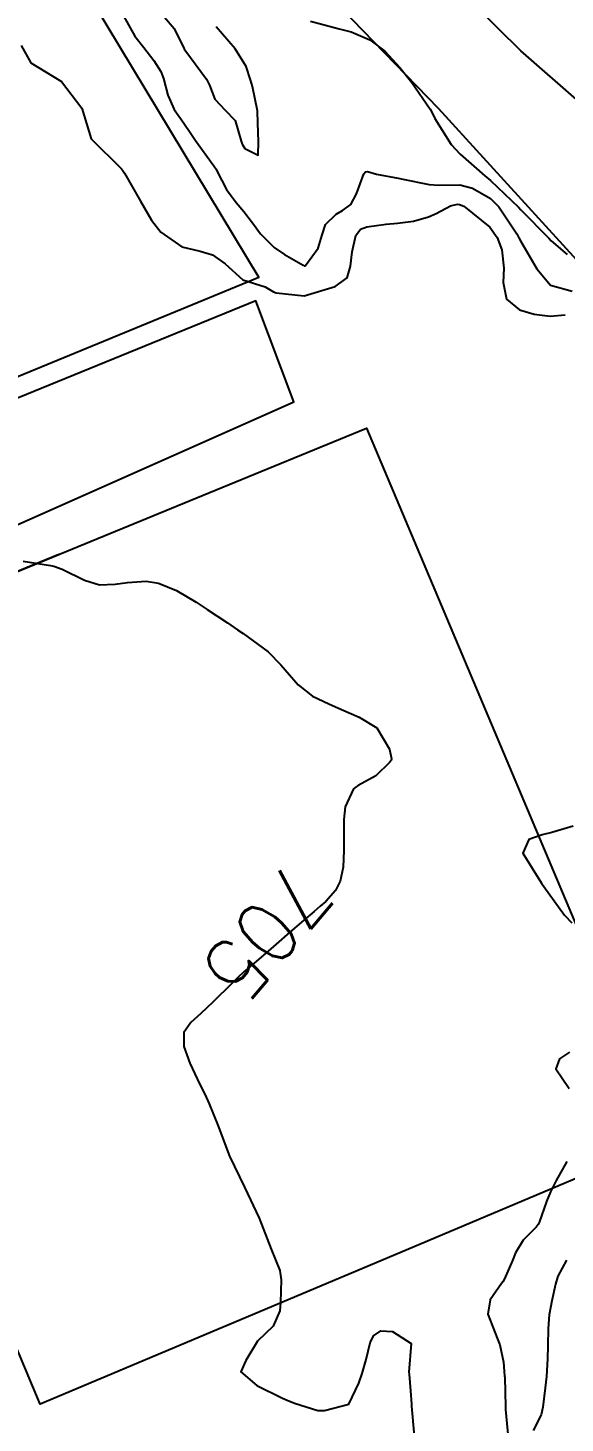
# Model space of a CAD drawing. Header units: metres. Extents: x 286371 to 293043, y 7462578 to 7466404.
# Drawn here: x 289036 to 289070.9, y 7464705.9 to 7464796.6 of the extents above; entities that cross this region are included whole.
import ezdxf
from ezdxf.enums import TextEntityAlignment as Align

# ---------------------------------------------------------------- set-up
doc = ezdxf.new("R2010")
doc.units = ezdxf.units.M
doc.header["$MEASUREMENT"] = 0
for name, color, linetype in [('Cotas', 45, 'Continuous'), ('Curvas de Nivel 1m', 11, 'Continuous'), ('Curvas de Nivel 5m', 15, 'Continuous'), ('Divisas', 45, 'Continuous'), ('Edificações', 30, 'Continuous'), ('Linha Férrea', 20, 'Continuous'), ('Vias primárias', 230, 'Continuous')]:
    doc.layers.add(name, color=color, linetype=linetype)
doc.styles.add('Style-STANDARD', font='STANDARD.shx')

msp = doc.modelspace()

# ---------------------------------------------------------------- linework, layer by layer
at = {"layer": 'Curvas de Nivel 1m', "flags": 128}
for points, elevation in [([(289042.224, 7464797.334), (289042.937, 7464796.052), (289043.53, 7464795.314), (289044.182, 7464794.469), (289044.617, 7464793.742), (289044.798, 7464793.292), (289045.073, 7464792.211), (289045.499, 7464791.284), (289046.121, 7464790.399), (289046.568, 7464789.722), (289046.876, 7464789.263), (289048.072, 7464787.624), (289048.22, 7464787.395), (289048.295, 7464787.24), (289048.89, 7464786.071), (289049.529, 7464785.222), (289050.026, 7464784.644), (289050.638, 7464783.827), (289051.112, 7464783.198), (289051.991, 7464782.308), (289052.665, 7464781.851), (289053.869, 7464781.147), (289053.941, 7464781.112), (289053.974, 7464781.113), (289054.02, 7464781.144), (289054.857, 7464782.266), (289055.12, 7464783.128), (289055.334, 7464783.805), (289056.025, 7464784.479), (289056.428, 7464784.709), (289056.982, 7464785.1), (289057.345, 7464785.795), (289057.821, 7464787.088), (289057.923, 7464787.23), (289058.067, 7464787.248), (289058.642, 7464787.076), (289060.06, 7464786.81), (289060.359, 7464786.751), (289062.055, 7464786.391), (289062.702, 7464786.368), (289064.055, 7464786.388), (289064.882, 7464786.152), (289066.042, 7464785.486), (289066.59, 7464784.956), (289067.759, 7464783.187), (289067.901, 7464782.936), (289068.001, 7464782.748), (289069.057, 7464780.918), (289069.958, 7464779.861), (289071.366, 7464779.47)], 703), ([(289044.86, 7464797.285), (289045.487, 7464796.553), (289046.127, 7464795.266), (289046.149, 7464795.221), (289046.192, 7464795.158), (289047.595, 7464793.243), (289047.786, 7464792.87), (289048.145, 7464791.939), (289048.816, 7464791.224), (289049.461, 7464790.555), (289049.852, 7464789.209), (289049.906, 7464789.023), (289050.087, 7464788.734), (289050.96, 7464788.312), (289050.979, 7464789.191), (289050.925, 7464790.385), (289050.914, 7464791.193), (289050.574, 7464792.78), (289050.46, 7464793.2), (289050.177, 7464794.073), (289049.462, 7464795.215), (289048.215, 7464796.654)], 702), ([(289054.342, 7464797.023), (289056.215, 7464796.522), (289056.991, 7464796.32), (289058.199, 7464795.815), (289059.179, 7464795.07), (289060.168, 7464794.011), (289060.947, 7464793.043), (289062.128, 7464791.296), (289062.275, 7464791.022), (289062.439, 7464790.7), (289063.497, 7464789.003), (289064.085, 7464788.382), (289065.692, 7464786.97), (289066.059, 7464786.65), (289067.863, 7464784.937), (289068.031, 7464784.763), (289069.836, 7464782.907), (289070.002, 7464782.737), (289071.036, 7464781.841)], 702), ([(289035.542, 7464795.434), (289036.177, 7464794.315), (289037.673, 7464793.402), (289038.16, 7464793.095), (289039.498, 7464791.374), (289040.104, 7464789.364), (289042.075, 7464787.412), (289042.145, 7464787.333), (289042.271, 7464787.131), (289043.303, 7464785.315), (289044.016, 7464784.085), (289044.635, 7464783.295), (289045.99, 7464782.346), (289047.178, 7464782.064), (289047.983, 7464781.833), (289048.8, 7464781.232), (289049.959, 7464780.213), (289051.396, 7464779.749), (289051.948, 7464779.42), (289052.123, 7464779.357), (289053.944, 7464779.154), (289055.954, 7464779.776), (289056.734, 7464780.332), (289056.952, 7464781.1), (289057.068, 7464782.018), (289057.307, 7464783.095), (289057.611, 7464783.49), (289058.012, 7464783.64), (289059.27, 7464783.811), (289060.017, 7464783.886), (289061.045, 7464784.012), (289062.023, 7464784.304), (289062.524, 7464784.519), (289063.461, 7464785.003), (289063.914, 7464785.118), (289064.036, 7464785.111), (289064.321, 7464784.99), (289066.014, 7464783.625), (289066.476, 7464782.957), (289066.782, 7464782.163), (289066.914, 7464780.95), (289066.874, 7464780.037), (289067.101, 7464778.947), (289067.934, 7464778.244), (289068.889, 7464777.961), (289069.928, 7464777.836), (289070.902, 7464777.917)], 704), ([(289071.421, 7464744.684), (289070.041, 7464744.278), (289069.412, 7464744.124), (289068.532, 7464743.803), (289068.147, 7464742.933), (289069.365, 7464740.969), (289069.406, 7464740.914), (289069.511, 7464740.763), (289070.869, 7464738.891), (289071.327, 7464738.39)], 704), ([(289071.191, 7464729.989), (289070.527, 7464729.551), (289070.304, 7464728.897), (289071.155, 7464727.626)], 704), ([(289071.014, 7464722.885), (289070.314, 7464721.647), (289069.95, 7464720.901), (289069.682, 7464720.268), (289069.212, 7464718.912), (289069.151, 7464718.783), (289069.02, 7464718.616), (289068.163, 7464717.771), (289067.685, 7464716.934), (289067.486, 7464716.437), (289066.969, 7464715.251), (289066.858, 7464715.054), (289066.77, 7464714.947), (289066.028, 7464713.878), (289065.888, 7464712.96), (289066.481, 7464711.381), (289066.665, 7464710.948), (289066.887, 7464709.837), (289066.969, 7464708.943), (289066.978, 7464708.837), (289067.025, 7464706.942), (289067.031, 7464706.751), (289067.192, 7464704.939)], 704), ([(289070.988, 7464716.465), (289070.434, 7464715.431), (289070.268, 7464714.895), (289070.035, 7464713.811), (289069.856, 7464712.901), (289069.796, 7464712.027), (289069.785, 7464710.901), (289069.756, 7464710.036), (289069.695, 7464708.902), (289069.608, 7464708.158), (289069.46, 7464706.905), (289069.336, 7464706.408), (289068.821, 7464705.386)], 703)]:
    msp.add_lwpolyline(points, dxfattribs=dict(at, elevation=elevation))
at = {"layer": 'Curvas de Nivel 5m', "elevation": 705, "flags": 128}
msp.add_lwpolyline([(289035.681, 7464761.919), (289037.451, 7464761.624), (289037.677, 7464761.591), (289038.215, 7464761.386), (289039.664, 7464760.681), (289040.632, 7464760.377), (289041.66, 7464760.407), (289042.453, 7464760.532), (289043.663, 7464760.599), (289044.475, 7464760.479), (289045.655, 7464760.004), (289046.915, 7464759.255), (289047.637, 7464758.773), (289048.956, 7464757.893), (289049.618, 7464757.448), (289049.979, 7464757.209), (289051.591, 7464756.007), (289052.417, 7464755.172), (289053.555, 7464753.86), (289054.476, 7464753.14), (289055.537, 7464752.624), (289056.377, 7464752.266), (289057.524, 7464751.776), (289058.659, 7464751.077), (289059.494, 7464749.697), (289059.615, 7464749.062), (289059.586, 7464748.959), (289059.48, 7464748.822), (289058.599, 7464747.945), (289057.457, 7464747.323), (289057.31, 7464747.243), (289057.152, 7464747.099), (289056.614, 7464745.929), (289056.519, 7464745.108), (289056.518, 7464743.997), (289056.518, 7464743.108), (289056.473, 7464742.013), (289056.289, 7464741.111), (289055.979, 7464740.491), (289055.344, 7464739.791), (289054.986, 7464739.483), (289054.583, 7464739.136), (289053.913, 7464738.558), (289053.317, 7464738.042), (289052.839, 7464737.633), (289052.304, 7464737.169), (289051.768, 7464736.707), (289051.291, 7464736.297), (289050.695, 7464735.781), (289050.025, 7464735.203), (289049.633, 7464734.845), (289049.263, 7464734.481), (289047.995, 7464733.239), (289047.233, 7464732.505), (289046.578, 7464731.91), (289046.115, 7464731.271), (289046.116, 7464730.355), (289046.501, 7464729.265), (289047.163, 7464727.881), (289047.488, 7464727.249), (289047.771, 7464726.619), (289048.325, 7464725.236), (289049.094, 7464723.224), (289050.062, 7464721.209), (289051.024, 7464719.194), (289051.793, 7464717.182), (289052.35, 7464715.798), (289052.448, 7464715.172), (289052.402, 7464713.713), (289052.363, 7464713.173), (289051.929, 7464712.169), (289050.904, 7464711.194), (289050.149, 7464709.942), (289049.834, 7464709.21), (289050.861, 7464708.319), (289052.523, 7464707.495), (289052.847, 7464707.35), (289053.321, 7464707.157), (289054.837, 7464706.68), (289055.27, 7464706.696), (289056.844, 7464707.104), (289057.489, 7464708.471), (289057.709, 7464709.092), (289057.963, 7464710.013), (289058.24, 7464711.084), (289058.45, 7464711.542), (289058.916, 7464711.868), (289059.676, 7464711.819), (289060.904, 7464711.044), (289060.751, 7464709.171), (289060.761, 7464709.046), (289060.858, 7464707.971), (289060.906, 7464707.104), (289060.914, 7464707.043), (289060.922, 7464706.965), (289061.081, 7464705.04)], dxfattribs=at)
at = {"layer": 'Divisas'}
msp.add_lwpolyline([(289077.292, 7464775.309), (289062.662, 7464791.346), (289045.183, 7464809.399), (289039.809, 7464805.578), (289030.9, 7464816.164)], dxfattribs=at)
at = {"layer": 'Edificações'}
for points in [[(289050.992, 7464780.361), (288999.923, 7464759.306), (288997.109, 7464760.242), (288984.4, 7464791.265), (288989.878, 7464793.509), (288986.655, 7464801.376), (288981.315, 7464799.188), (288975.953, 7464812.276), (288971.881, 7464822.214), (288979.027, 7464825.142), (288979.562, 7464823.836), (288989.92, 7464828.079), (288995.637, 7464817.042), (289009.429, 7464793.119), (289036.99, 7464803.586), (289050.992, 7464780.361)], [(289004.626, 7464748.638), (289047.739, 7464766.349), (289057.999, 7464770.564), (289077.521, 7464724.269), (289060.569, 7464717.12), (289036.792, 7464707.094), (289035.286, 7464710.664), (289032.95, 7464709.679), (289026.266, 7464707.127), (289022.836, 7464716.111), (289017.286, 7464713.992), (289015.585, 7464713.226), (289006.684, 7464737.417), (289004.046, 7464744.585), (289004.626, 7464748.638), (289037.995, 7464762.346)]]:
    msp.add_lwpolyline(points, close=True, dxfattribs=at)
at = {"layer": 'Linha Férrea'}
msp.add_lwpolyline([(289215.473, 7464699.823), (289182.301, 7464715.099), (289158.178, 7464728.069), (289136.494, 7464741.822), (289123.214, 7464750.261), (289112.841, 7464756.293), (289095.773, 7464769.577), (289088.403, 7464776.565), (289079.225, 7464785.289), (289068.03, 7464795.09), (289060.671, 7464802.345), (289045.957, 7464817.656), (289033.905, 7464831.162)], dxfattribs=at)
at = {"layer": 'Vias primárias'}
msp.add_lwpolyline([(289000.715, 7464748.905), (289053.272, 7464772.276), (289050.809, 7464778.846), (289034.825, 7464772.308)], dxfattribs=at)

# ---------------------------------------------------------------- texts
at = {"layer": 'Cotas', "style": 'Style-STANDARD'}
msp.add_text('705', height=4, rotation=229.70305, dxfattribs=at).set_placement((289051.538, 7464737.756, 705), align=Align.MIDDLE_CENTER)

doc.saveas('drawing.dxf')
